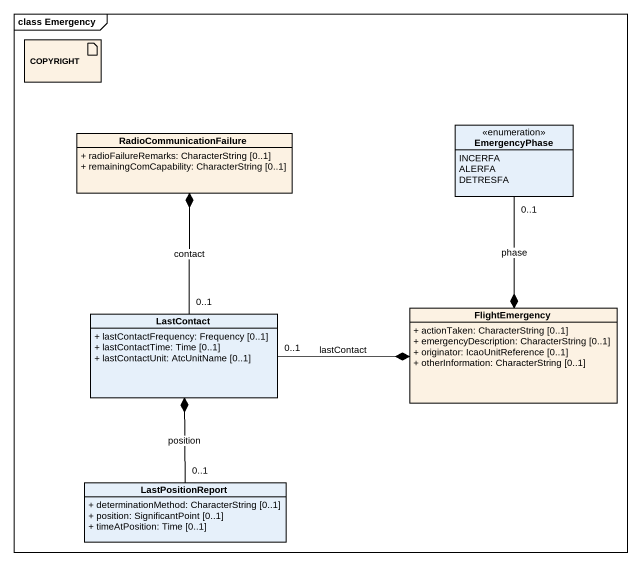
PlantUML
@startuml
mainframe class Emergency
allowmixing
hide circle
hide empty members
skinparam classAttributeIconSize 0
artifact COPYRIGHT #FCF2E3
class RadioCommunicationFailure #FCF2E3 {
  + radioFailureRemarks: CharacterString [0..1]
  + remainingComCapability: CharacterString [0..1]
}
enum EmergencyPhase {
  INCERFA
  ALERFA
  DETRESFA
}
class LastContact {
  + lastContactFrequency: Frequency [0..1]
  + lastContactTime: Time [0..1]
  + lastContactUnit: AtcUnitName [0..1]
}
class FlightEmergency #FCF2E3 {
  + actionTaken: CharacterString [0..1]
  + emergencyDescription: CharacterString [0..1]
  + originator: IcaoUnitReference [0..1]
  + otherInformation: CharacterString [0..1]
}
class LastPositionReport {
  + determinationMethod: CharacterString [0..1]
  + position: SignificantPoint [0..1]
  + timeAtPosition: Time [0..1]
}
RadioCommunicationFailure *-- "0..1" LastContact : contact
LastContact *-- "0..1" LastPositionReport : position
FlightEmergency *-up- "0..1" EmergencyPhase : phase
FlightEmergency *-left- "0..1" LastContact : lastContact
@enduml
